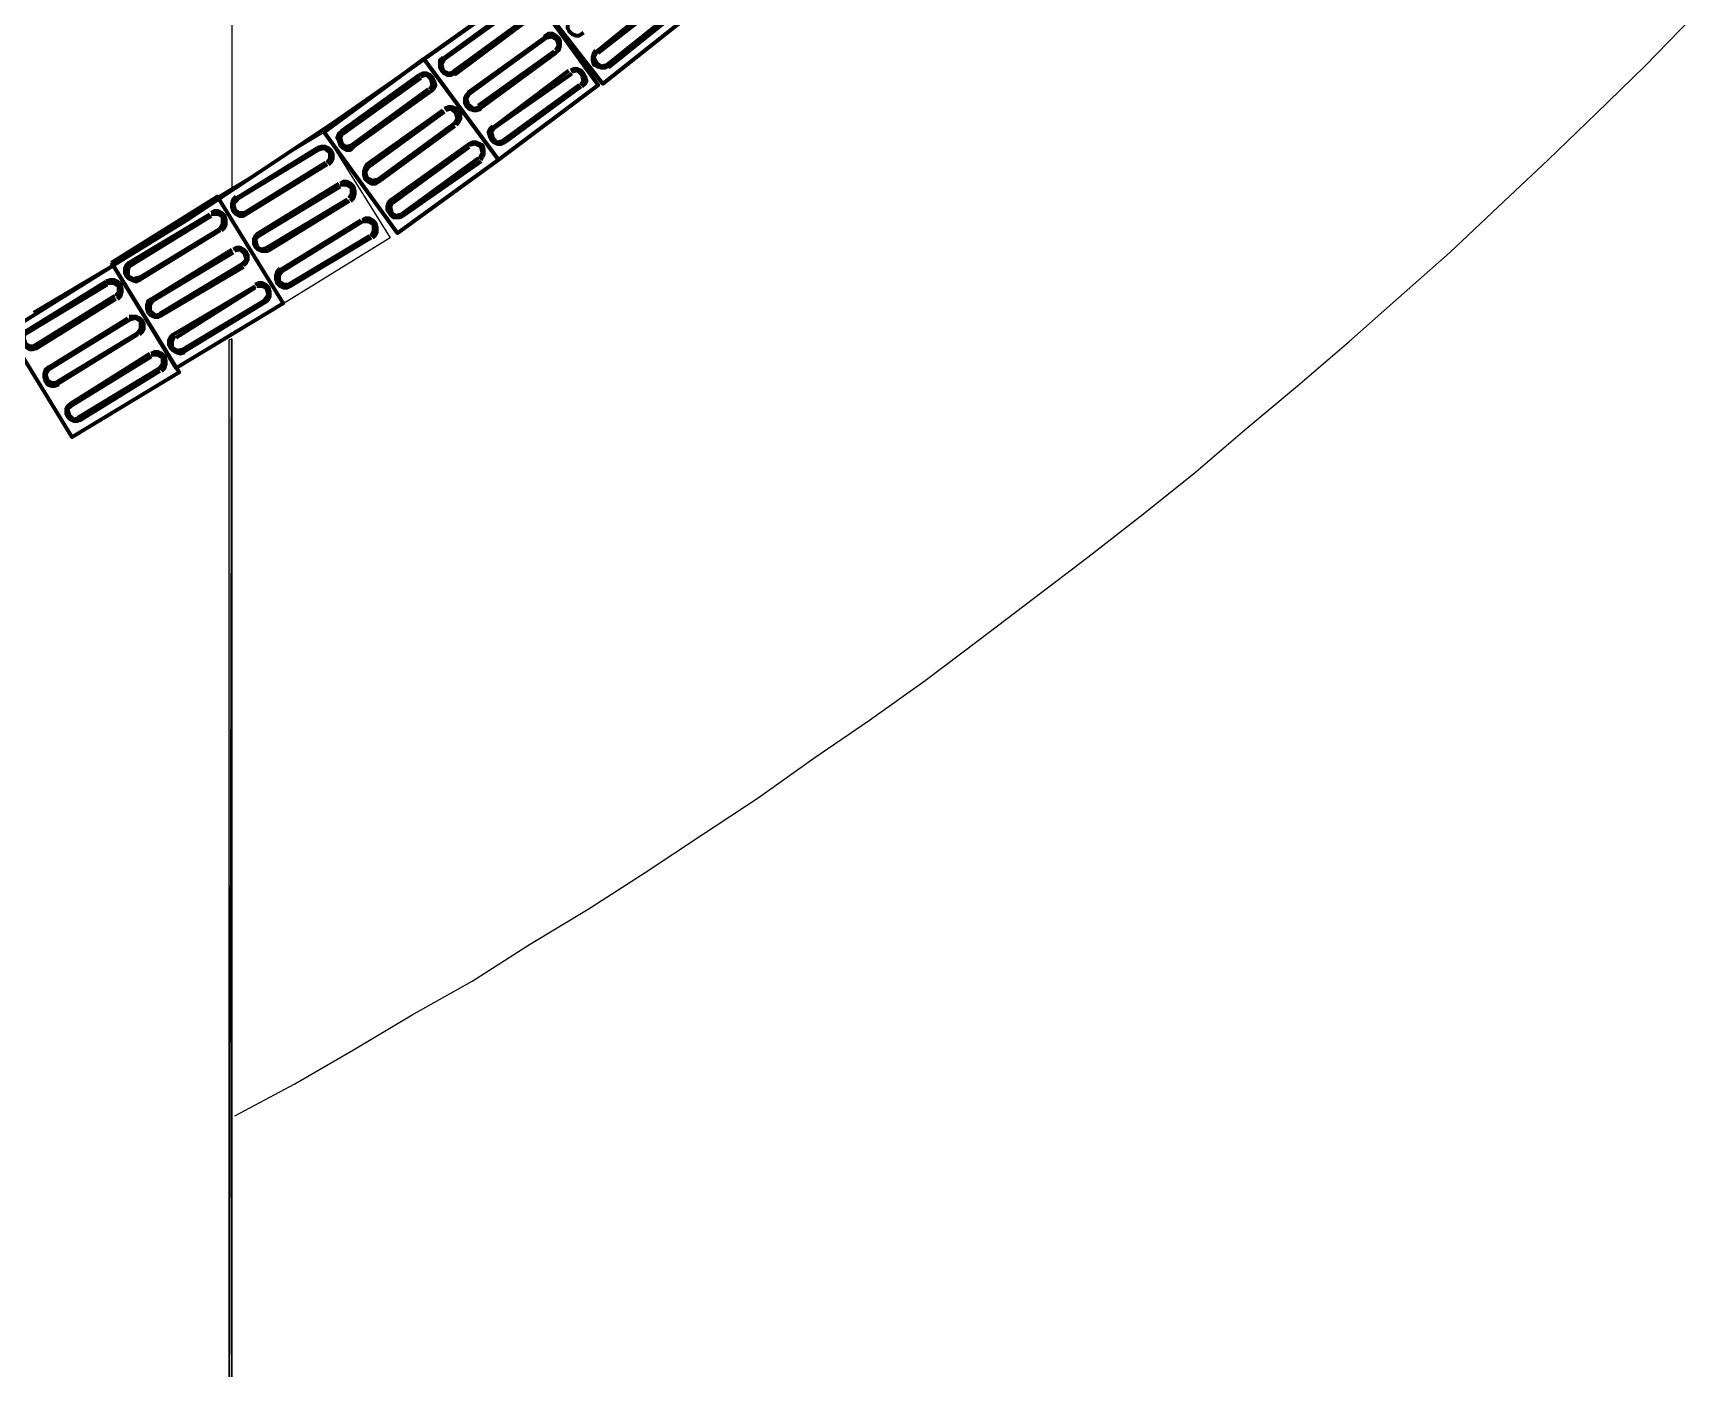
# Model space of a CAD drawing. Header units: millimetres. Extents: x 2273 to 2522, y 1034 to 1187.
# Drawn here: x 2391.595 to 2394.922, y 1159.62 to 1162.299 of the extents above; entities that cross this region are included whole.
import ezdxf

# ---------------------------------------------------------------- set-up
doc = ezdxf.new("R2010")
doc.units = ezdxf.units.MM
doc.layers.add('LAYER8', color=8, linetype='Continuous')
doc.layers.add('PAREDES', color=4, linetype='Continuous', lineweight=100)

# ---------------------------------------------------------------- blocks, each defined once
blk = doc.blocks.new('VBCX')
at = {"layer": 'PAREDES', "color": 160, "linetype": 'Continuous'}
for points in [[(85.324, 142.0627), (85.224, 142.2245)], [(85.327, 142.0657), (85.2299, 142.2275)], [(85.4681, 142.1539), (85.474, 142.148), (85.4799, 142.1451), (85.4887, 142.1451), (85.4946, 142.148), (85.5005, 142.1539), (85.5034, 142.1598), (85.5034, 142.1686), (85.5005, 142.1745)], [(85.4711, 142.1569), (85.4799, 142.148), (85.4917, 142.151), (85.5005, 142.1598), (85.4975, 142.1716)], [(85.3946, 142.1098), (85.4005, 142.1039), (85.4093, 142.101), (85.4152, 142.101), (85.424, 142.1039), (85.4299, 142.1069), (85.4328, 142.1157), (85.4328, 142.1216), (85.4299, 142.1304)], [(85.4005, 142.1098), (85.4093, 142.1039), (85.4211, 142.1069), (85.427, 142.1157), (85.427, 142.1275)], [(85.3211, 142.0657), (85.327, 142.0598), (85.3328, 142.0569), (85.3417, 142.0539), (85.3505, 142.0569), (85.3534, 142.0627), (85.3593, 142.0716), (85.3593, 142.0775), (85.3564, 142.0863)], [(85.324, 142.0657), (85.3358, 142.0598), (85.3475, 142.0627), (85.3534, 142.0716), (85.3534, 142.0833)]]:
    blk.add_lwpolyline(points, dxfattribs=at)
blk = doc.blocks.new('KJIUY')
at = {"layer": 'PAREDES', "color": 0, "linetype": 'Continuous'}
blk.add_lwpolyline([(85.2858, 142.0804), (85.1946, 142.2333), (85.1005, 142.3863), (85.0034, 142.5333), (84.9034, 142.6833), (84.8034, 142.8275), (84.7005, 142.9716)], dxfattribs=at)
at = {"layer": 'PAREDES', "color": 160, "linetype": 'Continuous'}
for points in [[(84.6299, 143.0686), (84.477, 143.2657), (84.6711, 143.4186), (84.827, 143.2216), (84.6299, 143.0686)], [(84.6711, 143.3775), (84.7887, 143.2304)], [(84.674, 143.3833), (84.7946, 143.2333)], [(84.7623, 143.2098), (84.6417, 143.3569)], [(84.7652, 143.2127), (84.6475, 143.3627)], [(84.777, 142.8627), (84.6299, 143.0686), (84.8299, 143.2127), (84.9799, 143.0127), (84.777, 142.8627)], [(84.7593, 143.2069), (84.7652, 143.2039), (84.774, 143.201), (84.7799, 143.201), (84.7887, 143.2039), (84.7917, 143.2098), (84.7946, 143.2186), (84.7946, 143.2275), (84.7917, 143.2333)], [(84.7623, 143.2098), (84.774, 143.2039), (84.7858, 143.2098), (84.7917, 143.2186), (84.7887, 143.2304)], [(84.6946, 143.1569), (84.7005, 143.151), (84.7064, 143.151), (84.7152, 143.151), (84.7211, 143.1539), (84.727, 143.1598), (84.7299, 143.1686), (84.7299, 143.1745), (84.724, 143.1833)], [(84.8328, 143.1804), (84.827, 143.1863), (84.8211, 143.1892), (84.8123, 143.1863), (84.8064, 143.1833), (84.8005, 143.1775), (84.7975, 143.1716), (84.7975, 143.1627), (84.8005, 143.1569)], [(84.8299, 143.1775), (84.8211, 143.1833), (84.8093, 143.1804), (84.8005, 143.1716), (84.8034, 143.1598)], [(84.8299, 143.1745), (84.9417, 143.0216)], [(84.8328, 143.1775), (84.9446, 143.0245)], [(84.7652, 143.1275), (84.7593, 143.1333), (84.7505, 143.1363), (84.7417, 143.1363), (84.7358, 143.1333), (84.7299, 143.1275), (84.727, 143.1216), (84.727, 143.1127), (84.7328, 143.1039)], [(84.9152, 143.001), (84.8005, 143.1539)], [(84.9152, 143.0039), (84.8064, 143.1598)], [(84.7593, 143.1275), (84.7505, 143.1333), (84.7387, 143.1304), (84.7328, 143.1186), (84.7358, 143.1069)], [(84.8446, 142.951), (84.7328, 143.1069)], [(84.8475, 142.9539), (84.7358, 143.1069)], [(84.7623, 143.1245), (84.8711, 142.9716)], [(84.7652, 143.1275), (84.877, 142.9745)], [(84.6917, 143.0745), (84.8034, 142.9216)], [(84.6946, 143.0775), (84.8093, 142.9245)], [(84.777, 142.901), (84.6652, 143.0539)], [(84.777, 142.9039), (84.6681, 143.0569)], [(84.924, 142.6627), (84.777, 142.8627), (84.9799, 143.0127), (85.127, 142.8098), (84.924, 142.6627)], [(84.9123, 143.001), (84.9181, 142.9951), (84.924, 142.9922), (84.9328, 142.9951), (84.9387, 142.998), (84.9446, 143.0039), (84.9475, 143.0098), (84.9475, 143.0186), (84.9446, 143.0245)], [(84.9152, 143.0039), (84.924, 142.998), (84.9358, 143.001), (84.9446, 143.0098), (84.9417, 143.0216)], [(84.8446, 142.9539), (84.8505, 142.948), (84.8564, 142.9451), (84.8652, 142.9451), (84.8711, 142.948), (84.877, 142.9539), (84.8799, 142.9627), (84.8799, 142.9686), (84.877, 142.9775)], [(84.8475, 142.9539), (84.8564, 142.948), (84.8681, 142.951), (84.877, 142.9627), (84.874, 142.9745)], [(84.9799, 142.9775), (84.974, 142.9804), (84.9681, 142.9833), (84.9593, 142.9833), (84.9505, 142.9804), (84.9475, 142.9745), (84.9446, 142.9686), (84.9446, 142.9598), (84.9475, 142.9539)], [(84.977, 142.9745), (84.9652, 142.9804), (84.9534, 142.9775), (84.9475, 142.9657), (84.9505, 142.9539)], [(84.977, 142.9716), (85.0887, 142.8186)], [(84.9828, 142.9775), (85.0917, 142.8216)], [(84.9093, 142.9275), (84.9034, 142.9333), (84.8975, 142.9363), (84.8887, 142.9363), (84.8828, 142.9333), (84.877, 142.9275), (84.874, 142.9186), (84.874, 142.9127), (84.877, 142.9039)], [(85.0593, 142.798), (84.9475, 142.9539)], [(85.0652, 142.801), (84.9534, 142.9539)], [(84.774, 142.901), (84.7799, 142.8951), (84.7858, 142.8951), (84.7946, 142.8951), (84.8005, 142.898), (84.8064, 142.9039), (84.8093, 142.9098), (84.8093, 142.9186), (84.8064, 142.9245)], [(84.777, 142.9039), (84.7887, 142.898), (84.8005, 142.901), (84.8064, 142.9127), (84.8034, 142.9245)], [(84.9064, 142.9245), (84.8975, 142.9304), (84.8858, 142.9275), (84.877, 142.9186), (84.8799, 142.9069)], [(84.9946, 142.751), (84.8828, 142.9039)], [(84.9064, 142.9245), (85.0211, 142.7686)], [(84.9123, 142.9245), (85.024, 142.7716)], [(84.8417, 142.8775), (84.8358, 142.8833), (84.8299, 142.8863), (84.8211, 142.8833), (84.8152, 142.8804), (84.8093, 142.8745), (84.8064, 142.8686), (84.8064, 142.8598), (84.8093, 142.8539)], [(84.8387, 142.8745), (84.8299, 142.8804), (84.8181, 142.8775), (84.8093, 142.8686), (84.8123, 142.8569)], [(84.8387, 142.8716), (84.9505, 142.7186)], [(84.8417, 142.8775), (84.9534, 142.7216)], [(84.9887, 142.748), (84.8799, 142.901)], [(84.9211, 142.698), (84.8093, 142.8539)], [(84.927, 142.701), (84.8152, 142.8569)], [(85.0593, 142.798), (85.0652, 142.7922), (85.074, 142.7892), (85.0799, 142.7892), (85.0887, 142.7951), (85.0946, 142.801), (85.0946, 142.8069), (85.0946, 142.8157), (85.0917, 142.8216)], [(85.0623, 142.801), (85.074, 142.7951), (85.0858, 142.798), (85.0917, 142.8069), (85.0887, 142.8186)], [(84.9887, 142.748), (84.9946, 142.7451), (85.0034, 142.7422), (85.0093, 142.7422), (85.0181, 142.7451), (85.024, 142.751), (85.027, 142.7569), (85.027, 142.7657), (85.0211, 142.7745)], [(84.9946, 142.751), (85.0034, 142.7451), (85.0152, 142.748), (85.0211, 142.7598), (85.0181, 142.7716)], [(85.1358, 142.7598), (85.1299, 142.7657), (85.124, 142.7686), (85.1152, 142.7686), (85.1064, 142.7657), (85.1005, 142.7598), (85.0975, 142.7539), (85.0975, 142.7451), (85.1005, 142.7392)], [(85.2005, 142.5745), (85.1005, 142.7363)], [(85.1328, 142.7569), (85.1211, 142.7627), (85.1093, 142.7627), (85.1034, 142.751), (85.1034, 142.7392)], [(85.2034, 142.5775), (85.1034, 142.7392)], [(85.1328, 142.7539), (85.2299, 142.5922)], [(85.1358, 142.7569), (85.2328, 142.5951)], [(84.9211, 142.698), (84.927, 142.6922), (84.9358, 142.6892), (84.9417, 142.6922), (84.9505, 142.6951), (84.9564, 142.701), (84.9593, 142.7069), (84.9593, 142.7157), (84.9534, 142.7216)], [(84.924, 142.701), (84.9358, 142.6951), (84.9475, 142.698), (84.9534, 142.7069), (84.9505, 142.7186)], [(85.0623, 142.7157), (85.0564, 142.7216), (85.0475, 142.7245), (85.0417, 142.7245), (85.0328, 142.7216), (85.027, 142.7157), (85.024, 142.7098), (85.024, 142.701), (85.027, 142.6951)], [(85.0564, 142.7127), (85.0475, 142.7186), (85.0358, 142.7186), (85.0299, 142.7069), (85.0299, 142.6951)], [(85.0593, 142.7098), (85.1564, 142.548)], [(85.0623, 142.7127), (85.1623, 142.551)], [(84.9887, 142.6716), (84.9828, 142.6775), (84.977, 142.6804), (84.9681, 142.6804), (84.9623, 142.6775), (84.9564, 142.6716), (84.9534, 142.6657), (84.9534, 142.6569), (84.9564, 142.648)], [(84.9858, 142.6686), (84.977, 142.6745), (84.9652, 142.6745), (84.9564, 142.6627), (84.9593, 142.651)], [(85.127, 142.5304), (85.027, 142.6922)], [(85.1328, 142.5304), (85.0328, 142.6951)], [(85.0564, 142.4863), (84.9564, 142.648)], [(85.0593, 142.4863), (84.9593, 142.651)], [(84.9858, 142.6657), (85.0858, 142.5039)], [(84.9887, 142.6686), (85.0887, 142.5069)], [(85.1858, 142.2363), (85.0534, 142.448), (85.2681, 142.5804), (85.3975, 142.3657), (85.1858, 142.2363)], [(85.1975, 142.5745), (85.2034, 142.5686), (85.2123, 142.5657), (85.2181, 142.5657), (85.227, 142.5686), (85.2328, 142.5745), (85.2358, 142.5804), (85.2358, 142.5892), (85.2328, 142.5951)], [(85.2034, 142.5775), (85.2123, 142.5716), (85.224, 142.5716), (85.2299, 142.5833), (85.2299, 142.5951)], [(85.127, 142.5304), (85.1328, 142.5245), (85.1387, 142.5216), (85.1475, 142.5216), (85.1534, 142.5245), (85.1593, 142.5304), (85.1623, 142.5363), (85.1623, 142.5451), (85.1623, 142.551)], [(85.1299, 142.5333), (85.1387, 142.5245), (85.1534, 142.5275), (85.1593, 142.5363), (85.1564, 142.548)], [(85.2652, 142.5451), (85.2593, 142.551), (85.2534, 142.5539), (85.2446, 142.5539), (85.2358, 142.551), (85.2299, 142.5451), (85.227, 142.5392), (85.227, 142.5304), (85.2299, 142.5245)], [(85.2623, 142.5422), (85.2505, 142.551), (85.2387, 142.548), (85.2328, 142.5392), (85.2328, 142.5275)], [(85.2623, 142.5422), (85.3593, 142.3804)], [(85.2652, 142.5451), (85.3652, 142.3804)], [(85.0534, 142.4863), (85.0593, 142.4804), (85.0681, 142.4775), (85.074, 142.4775), (85.0828, 142.4804), (85.0887, 142.4863), (85.0917, 142.4922), (85.0917, 142.501), (85.0887, 142.5069)], [(85.0593, 142.4892), (85.0681, 142.4804), (85.0799, 142.4833), (85.0858, 142.4922), (85.0858, 142.5039)], [(85.1917, 142.501), (85.1858, 142.5069), (85.1799, 142.5098), (85.1711, 142.5098), (85.1652, 142.5069), (85.1593, 142.501), (85.1564, 142.4951), (85.1564, 142.4863), (85.1593, 142.4804)], [(85.1887, 142.498), (85.1799, 142.5069), (85.1681, 142.5039), (85.1593, 142.4951), (85.1623, 142.4833)], [(85.3299, 142.3598), (85.2328, 142.5245)], [(85.3358, 142.3657), (85.2358, 142.5245)], [(85.2593, 142.3157), (85.1593, 142.4775)], [(85.2623, 142.3186), (85.1652, 142.4804)], [(85.1887, 142.498), (85.2887, 142.3333)], [(85.1946, 142.501), (85.2917, 142.3363)], [(85.1211, 142.4569), (85.1152, 142.4627), (85.1093, 142.4657), (85.1005, 142.4657), (85.0917, 142.4627), (85.0858, 142.4569), (85.0828, 142.451), (85.0828, 142.4422), (85.0858, 142.4363)], [(85.1181, 142.4539), (85.1064, 142.4598), (85.0946, 142.4598), (85.0887, 142.451), (85.0887, 142.4363)], [(85.1917, 142.2745), (85.0917, 142.4363)], [(85.1181, 142.4539), (85.2181, 142.2892)], [(85.1211, 142.4539), (85.2211, 142.2922)], [(85.1858, 142.2716), (85.0887, 142.4333)], [(85.324, 142.0275), (85.1917, 142.2392), (85.4064, 142.3716), (85.5358, 142.1569), (85.324, 142.0275)], [(85.3299, 142.3598), (85.3358, 142.3539), (85.3417, 142.351), (85.3505, 142.351), (85.3564, 142.3539), (85.3623, 142.3598), (85.3652, 142.3657), (85.3681, 142.3745), (85.3652, 142.3833)], [(85.3328, 142.3627), (85.3446, 142.3569), (85.3564, 142.3569), (85.3623, 142.3686), (85.3593, 142.3804)], [(85.2593, 142.3157), (85.2623, 142.3098), (85.2711, 142.3069), (85.277, 142.3069), (85.2858, 142.3098), (85.2917, 142.3157), (85.2946, 142.3216), (85.2946, 142.3304), (85.2917, 142.3363)], [(85.2623, 142.3186), (85.2711, 142.3127), (85.2828, 142.3127), (85.2917, 142.3245), (85.2887, 142.3363)], [(85.4034, 142.3363), (85.3975, 142.3422), (85.3887, 142.3451), (85.3828, 142.3451), (85.374, 142.3422), (85.3681, 142.3363), (85.3652, 142.3304), (85.3652, 142.3216), (85.3681, 142.3157)], [(85.3975, 142.3333), (85.3887, 142.3392), (85.377, 142.3392), (85.3711, 142.3275), (85.3711, 142.3157)], [(85.4681, 142.1539), (85.3681, 142.3127)], [(85.474, 142.1539), (85.374, 142.3157)], [(85.3975, 142.3333), (85.4975, 142.1686)], [(85.4034, 142.3333), (85.5034, 142.1716)], [(85.1858, 142.2716), (85.1917, 142.2657), (85.1975, 142.2627), (85.2064, 142.2627), (85.2123, 142.2657), (85.2181, 142.2716), (85.2211, 142.2775), (85.224, 142.2863), (85.2211, 142.2922)], [(85.1887, 142.2745), (85.2005, 142.2686), (85.2123, 142.2686), (85.2181, 142.2804), (85.2152, 142.2922)], [(85.3299, 142.2922), (85.324, 142.298), (85.3181, 142.301), (85.3093, 142.301), (85.3034, 142.298), (85.2975, 142.2922), (85.2946, 142.2863), (85.2946, 142.2775), (85.2946, 142.2716)], [(85.327, 142.2892), (85.3181, 142.2951), (85.3034, 142.2951), (85.2975, 142.2833), (85.3005, 142.2716)], [(85.4005, 142.1098), (85.3005, 142.2716)], [(85.327, 142.2892), (85.427, 142.1245)], [(85.3299, 142.2892), (85.4299, 142.1275)], [(85.2593, 142.248), (85.2534, 142.2539), (85.2446, 142.2569), (85.2387, 142.2569), (85.2299, 142.2539), (85.224, 142.248), (85.2211, 142.2422), (85.2211, 142.2333), (85.224, 142.2245)], [(85.2534, 142.2451), (85.2446, 142.251), (85.2328, 142.251), (85.227, 142.2392), (85.227, 142.2275)], [(85.2534, 142.2422), (85.3534, 142.0804)], [(85.2593, 142.2451), (85.3593, 142.0833)], [(85.3975, 142.1069), (85.2975, 142.2686)]]:
    blk.add_lwpolyline(points, dxfattribs=at)
at = {"color": 0, "linetype": 'ByBlock'}
blk.add_blockref('VBCX', (0, 0), dxfattribs=at)

msp = doc.modelspace()

# ---------------------------------------------------------------- hatches: boundary and pattern name
at = {"layer": 'LAYER8', "linetype": 'Continuous'}
msp.add_hatch(color=252, dxfattribs=at).paths.add_polyline_path([(2391.9872, 1158.8654), (2391.9931, 1161.686), (2391.9872, 1161.6831), (2391.9872, 1158.8654), (2391.9931, 1161.686), (2391.9931, 1158.8654)])

# ---------------------------------------------------------------- linework, layer by layer
at = {"layer": 'LAYER8', "color": 0, "linetype": 'Continuous'}
for points in [[(2391.9931, 1180.0566), (2391.9931, 1161.9831)], [(2391.999, 1160.1272), (2392.1195, 1160.1919), (2392.2372, 1160.2596), (2392.3548, 1160.3302), (2392.4754, 1160.3978), (2392.5901, 1160.4713), (2392.7078, 1160.5419), (2392.8225, 1160.6154), (2392.9372, 1160.6919), (2393.049, 1160.7654), (2393.1607, 1160.8449), (2393.2725, 1160.9213), (2393.3842, 1161.0007), (2393.4931, 1161.0831), (2393.6019, 1161.1654), (2393.7107, 1161.2478), (2393.8166, 1161.3302), (2393.9225, 1161.4154), (2394.0254, 1161.5037), (2394.1313, 1161.5919), (2394.2342, 1161.6802), (2394.3342, 1161.7684), (2394.4372, 1161.8596), (2394.5342, 1161.9507), (2394.6342, 1162.0449), (2394.7313, 1162.139), (2394.8284, 1162.2331), (2394.9225, 1162.3302)], [(2391.9931, 1161.686), (2391.9931, 1155.8625)]]:
    msp.add_lwpolyline(points, dxfattribs=at)
at = {"layer": 'LAYER8', "color": 160, "linetype": 'Continuous'}
msp.add_lwpolyline([(2391.9637, 1161.9713), (2392.1784, 1162.1007), (2392.3107, 1161.889), (2392.096, 1161.7566), (2391.9637, 1161.9713)], dxfattribs=at)
at = {"layer": 'LAYER8', "color": 252, "linetype": 'Continuous'}
for points in [[(2391.9872, 1161.6831), (2391.9872, 1158.8654), (2391.9931, 1161.686), (2391.9872, 1161.6831)], [(2391.9872, 1158.8654), (2391.9931, 1161.686), (2391.9931, 1158.8654), (2391.9872, 1158.8654)], [(2391.9931, 1161.686), (2391.9931, 1160.1272), (2391.9931, 1160.1272), (2391.9931, 1161.686)], [(2391.9931, 1160.1272), (2391.9931, 1160.1272), (2391.9931, 1161.686), (2391.9931, 1160.1272)], [(2391.9931, 1161.686), (2391.9931, 1160.1272), (2391.9931, 1160.1272), (2391.9931, 1161.686)], [(2391.9931, 1160.1272), (2391.9931, 1160.1272), (2391.9931, 1161.686), (2391.9931, 1160.1272)], [(2391.9931, 1160.1272), (2391.9931, 1158.8654), (2391.9931, 1158.8654), (2391.9931, 1160.1272)], [(2391.9931, 1158.8654), (2391.9931, 1158.8654), (2391.9931, 1160.1272), (2391.9931, 1158.8654)], [(2391.9931, 1160.1272), (2391.9931, 1158.8654), (2391.9931, 1158.8654), (2391.9931, 1160.1272)], [(2391.9931, 1158.8654), (2391.9931, 1158.8654), (2391.9931, 1160.1272), (2391.9931, 1158.8654)]]:
    msp.add_lwpolyline(points, dxfattribs=at)

# ---------------------------------------------------------------- block references
at = {"layer": 'LAYER8', "color": 0, "linetype": 'ByBlock', "rotation": 270}
msp.add_blockref('KJIUY', (2249.5156, 1247.0248), dxfattribs=at)

doc.saveas('drawing.dxf')
